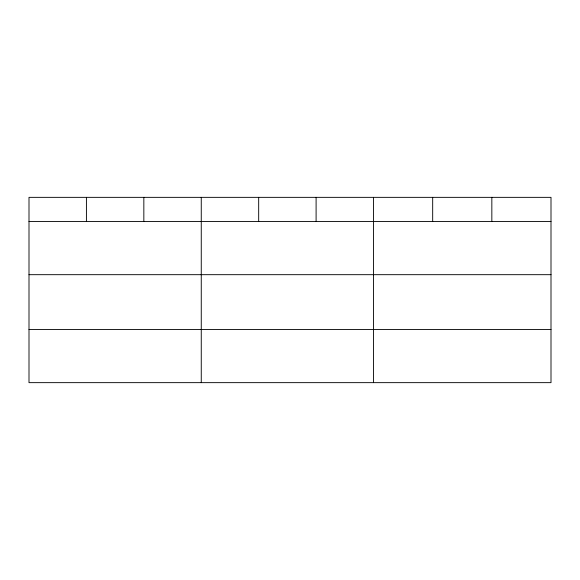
<?xml version="1.0" encoding="UTF-8"?>
<svg xmlns="http://www.w3.org/2000/svg" width="580" height="580" viewBox="0 0 580 580"><rect width="100%" height="100%" fill="white"/><g stroke="black" fill="none" stroke-linecap="round" stroke-linejoin="round"><path stroke-width="0.87" d="M551 274.681L551 197.352L29 197.352L29 382.648L551 382.648L551 274.681L29 274.681M29 221.509L551 221.509M29 329.469L551 329.469M491.84 197.352L491.84 221.509M432.68 197.352L432.68 221.509M373.52 197.352L373.52 382.648M316.1 197.352L316.1 221.509M258.68 197.352L258.68 221.509M201.26 197.352L201.26 382.648M143.84 197.352L143.84 221.509M86.42 197.352L86.42 221.509"/></g></svg>
